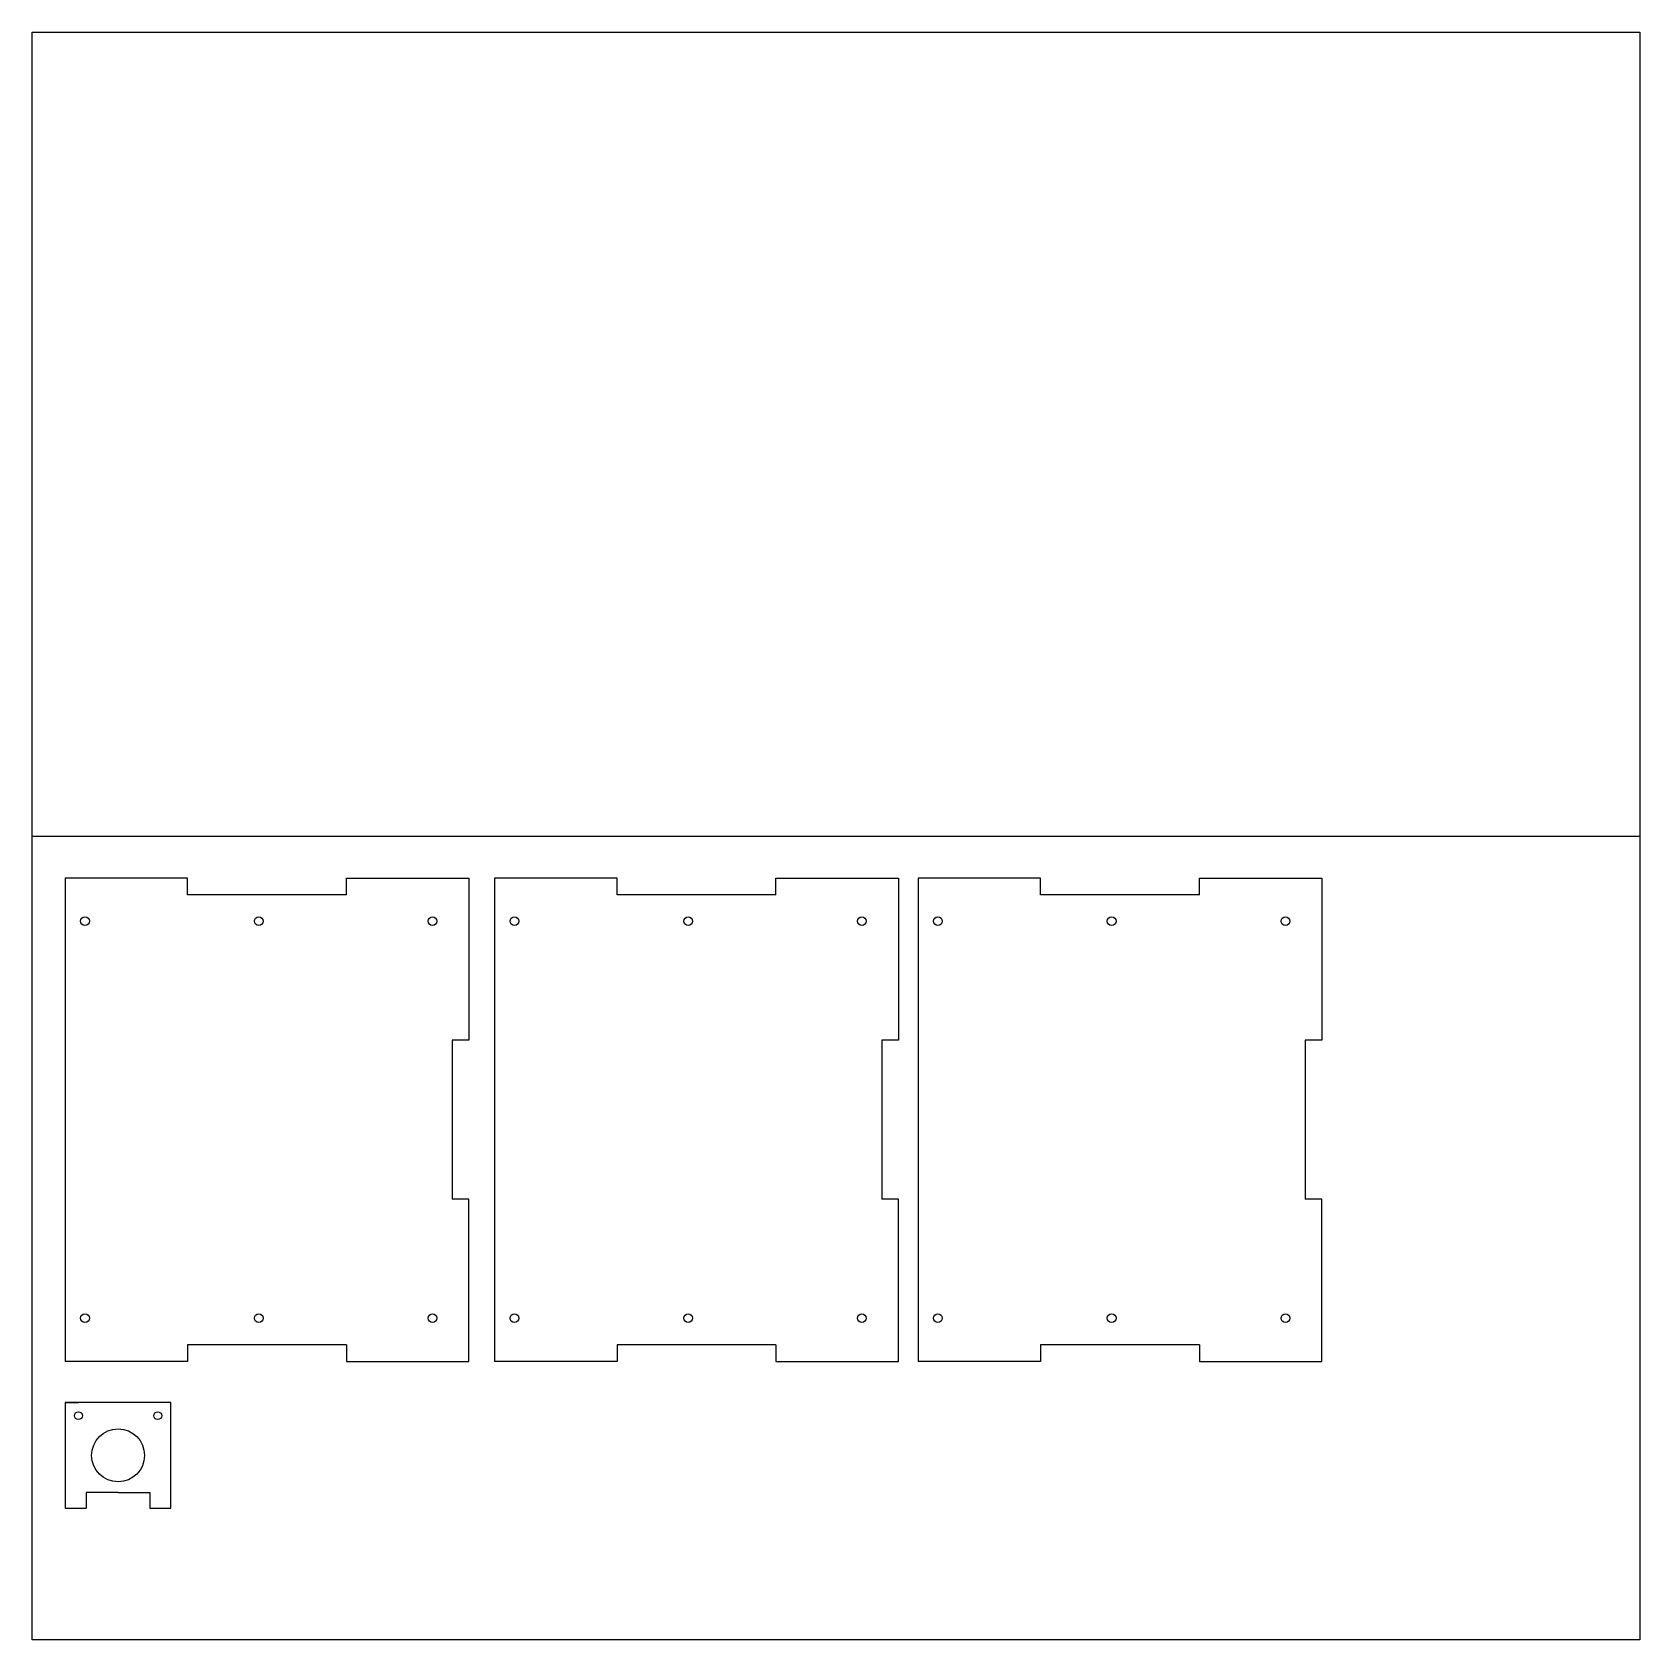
# Model space of a CAD drawing. Header units: millimetres. Extents: x 10 to 617, y 4 to 611.
import ezdxf

# ---------------------------------------------------------------- set-up
doc = ezdxf.new("R2010")
doc.units = ezdxf.units.MM
doc.header["$MEASUREMENT"] = 0

msp = doc.modelspace()

# ---------------------------------------------------------------- linework, layer by layer
for p, q in [((9.56, 3.7), (9.56, 611.2)), ((9.56, 611.2), (617.06, 611.2)), ((617.06, 611.2), (617.06, 3.7)), ((9.56, 307.45), (617.06, 307.45)), ((68.32, 291.54), (22.02, 291.54)), ((22.02, 291.54), (22.02, 108.94)), ((68.32, 285.24), (68.32, 291.54)), ((128.32, 285.24), (128.32, 291.54)), ((128.32, 291.54), (174.62, 291.54)), ((174.62, 291.54), (174.62, 230.24)), ((230.58, 291.54), (184.28, 291.54)), ((184.28, 291.54), (184.28, 108.94)), ((230.58, 285.24), (230.58, 291.54)), ((290.58, 285.24), (290.58, 291.54)), ((290.58, 291.54), (336.88, 291.54)), ((336.88, 291.54), (336.88, 230.24)), ((390.62, 291.54), (344.32, 291.54)), ((344.32, 291.54), (344.32, 108.94)), ((390.62, 285.24), (390.62, 291.54)), ((450.62, 285.24), (450.62, 291.54)), ((450.62, 291.54), (496.92, 291.54)), ((496.92, 291.54), (496.92, 230.24)), ((128.32, 285.24), (68.32, 285.24)), ((290.58, 285.24), (230.58, 285.24)), ((450.62, 285.24), (390.62, 285.24)), ((174.62, 230.24), (168.32, 230.24)), ((168.32, 230.24), (168.32, 170.24)), ((336.88, 230.24), (330.58, 230.24)), ((330.58, 230.24), (330.58, 170.24)), ((496.92, 230.24), (490.62, 230.24)), ((490.62, 230.24), (490.62, 170.24)), ((174.62, 170.24), (168.32, 170.24)), ((174.62, 108.94), (174.62, 170.24)), ((336.88, 170.24), (330.58, 170.24)), ((336.88, 108.94), (336.88, 170.24)), ((496.92, 170.24), (490.62, 170.24)), ((496.92, 108.94), (496.92, 170.24)), ((68.32, 115.24), (68.32, 108.94)), ((128.32, 115.24), (68.32, 115.24)), ((128.32, 115.24), (128.32, 108.94)), ((230.58, 115.24), (230.58, 108.94)), ((290.58, 115.24), (230.58, 115.24)), ((290.58, 115.24), (290.58, 108.94)), ((390.62, 115.24), (390.62, 108.94)), ((450.62, 115.24), (390.62, 115.24)), ((450.62, 115.24), (450.62, 108.94)), ((68.32, 108.94), (22.02, 108.94)), ((128.32, 108.94), (174.62, 108.94)), ((230.58, 108.94), (184.28, 108.94)), ((290.58, 108.94), (336.88, 108.94)), ((390.62, 108.94), (344.32, 108.94)), ((450.62, 108.94), (496.92, 108.94)), ((22.02, 93.41), (22.02, 53.41)), ((62.02, 93.41), (22.02, 93.41)), ((22.02, 93.41), (27.02, 93.41)), ((62.02, 53.41), (62.02, 93.41)), ((42.02, 59.41), (30.02, 59.41)), ((30.02, 59.41), (30.02, 53.41)), ((42.02, 59.41), (54.02, 59.41)), ((54.02, 59.41), (54.02, 53.41)), ((22.02, 53.41), (30.02, 53.41)), ((54.02, 53.41), (62.02, 53.41)), ((617.06, 3.7), (9.56, 3.7))]:
    msp.add_line(p, q)
for centre, radius in [((29.52, 275.24), 1.65), ((95.17, 275.24), 1.65), ((160.82, 275.24), 1.65), ((191.78, 275.24), 1.65), ((257.43, 275.24), 1.65), ((323.08, 275.24), 1.65), ((351.82, 275.24), 1.65), ((417.47, 275.24), 1.65), ((483.12, 275.24), 1.65), ((29.52, 125.24), 1.65), ((95.17, 125.24), 1.65), ((160.82, 125.24), 1.65), ((191.78, 125.24), 1.65), ((257.43, 125.24), 1.65), ((323.08, 125.24), 1.65), ((351.82, 125.24), 1.65), ((417.47, 125.24), 1.65), ((483.12, 125.24), 1.65), ((27.02, 88.41), 1.5), ((57.02, 88.41), 1.5), ((42.02, 73.41), 10)]:
    msp.add_circle(centre, radius)

doc.saveas('drawing.dxf')
